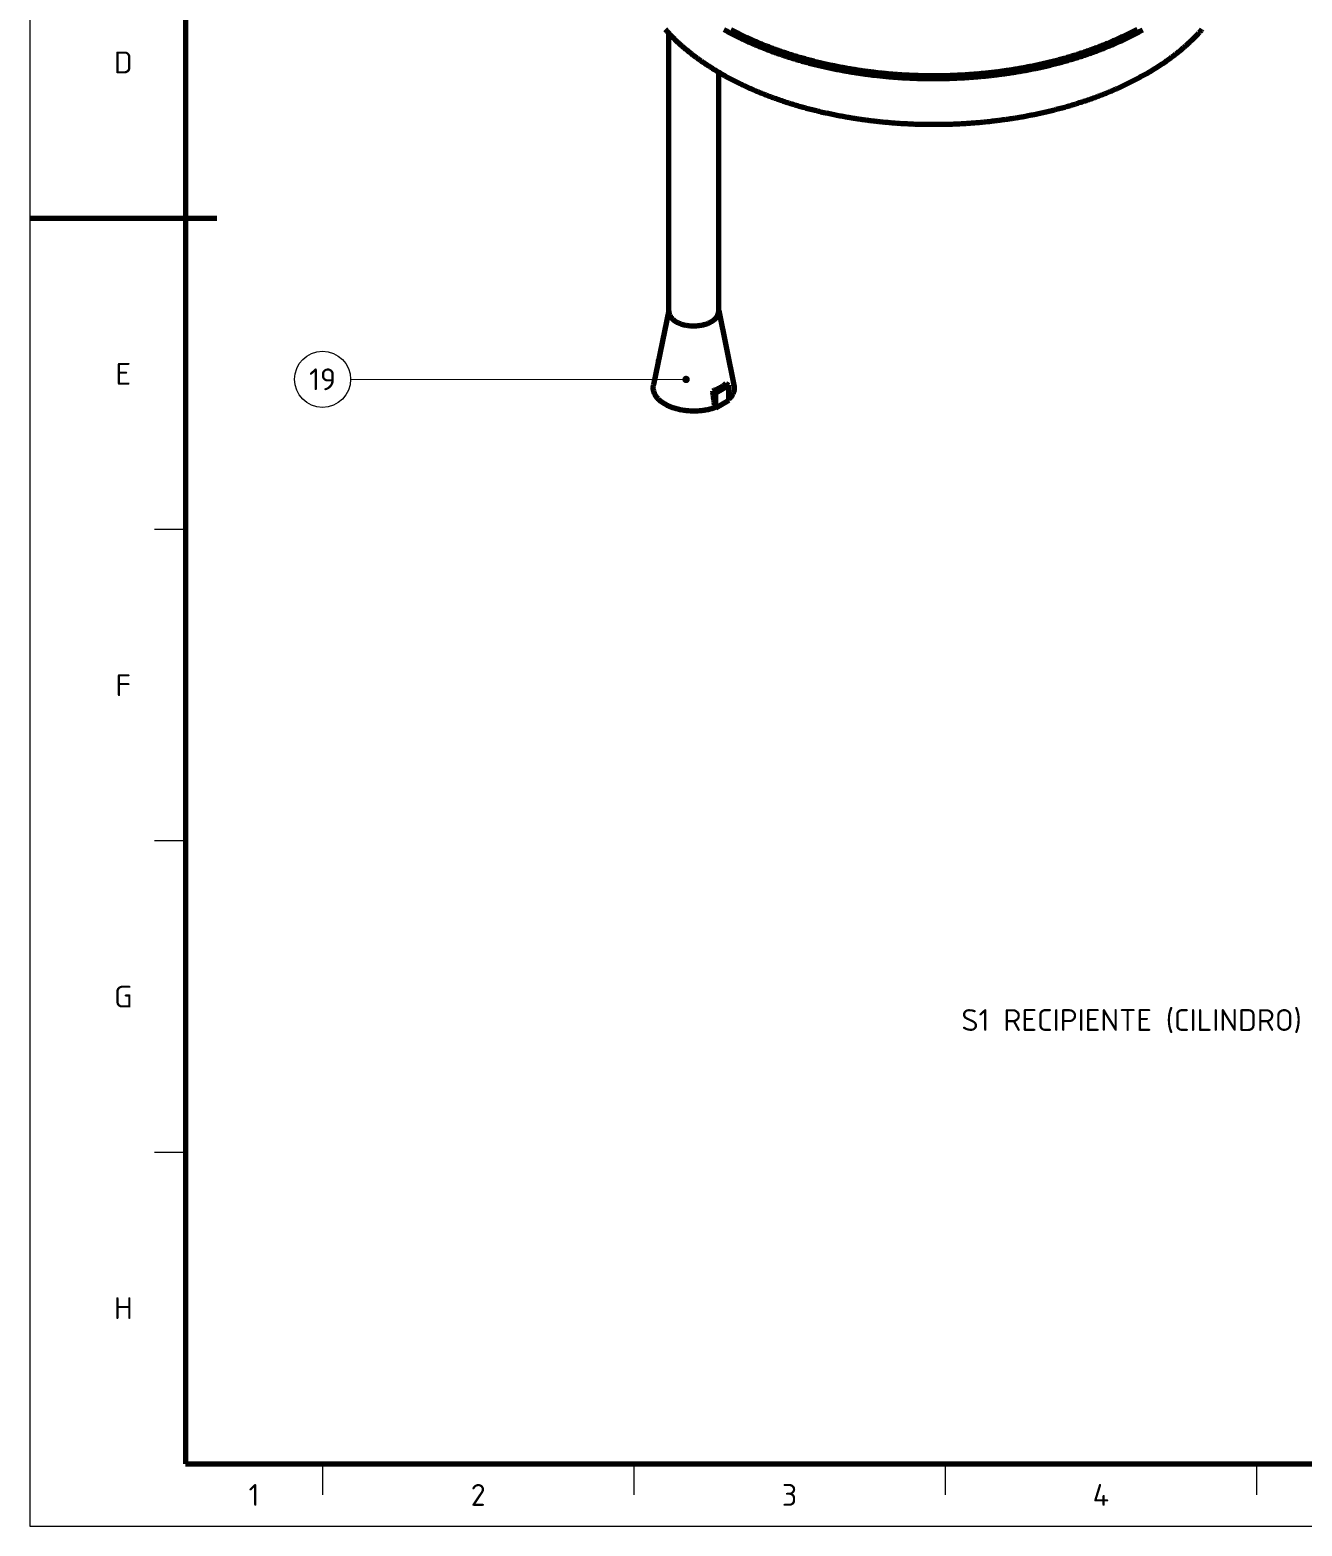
# Model space of a CAD drawing. Header units: millimetres. Extents: x 0 to 594, y 0 to 420.
# Drawn here: x 0 to 204.3, y 0 to 240.2 of the extents above; entities that cross this region are included whole.
import ezdxf
from ezdxf.enums import TextEntityAlignment as Align

# ---------------------------------------------------------------- set-up
doc = ezdxf.new("R2010")
doc.units = ezdxf.units.MM
for name, color, linetype, lineweight in [('01-VISIBLE', 7, 'CONTINUOUS', 70), ('06-TEXTO', 7, 'CONTINUOUS', 25), ('07-RECUADRO', 7, 'CONTINUOUS', 70), ('08-FINA', 5, 'CONTINUOUS', 18)]:
    doc.layers.add(name, color=color, linetype=linetype, lineweight=lineweight)
doc.styles.add('ISO3098', font='isocpeur.ttf')

msp = doc.modelspace()

# ---------------------------------------------------------------- hatches: boundary and pattern name
at = {"layer": '08-FINA'}
h = msp.add_hatch(color=7, dxfattribs=at)
h.dxf.hatch_style = 1
edge = h.paths.add_edge_path()
edge.add_arc((105.38, 184.1), 0.6, 0, 360)

# ---------------------------------------------------------------- linework, layer by layer
at = {"layer": '01-VISIBLE'}
for p, q in [((102.62, 195.01), (102.62, 239.67)), ((110.62, 195.01), (110.62, 233.42)), ((102.62, 195.15), (100.16, 183.21)), ((110.62, 195.15), (113.07, 183.21)), ((100.96, 187.26), (101, 187.28)), ((100.96, 187.26), (100.99, 187.24)), ((100.96, 187.09), (100.96, 187.26)), ((110.15, 181.95), (112.27, 183.17)), ((111.79, 183.45), (112.27, 183.17)), ((112.27, 180.72), (112.27, 183.17)), ((109.66, 182.23), (110.15, 181.95)), ((110.15, 179.5), (110.15, 181.95)), ((112.27, 180.72), (110.15, 179.5)), ((110.03, 179.57), (110.15, 179.5))]:
    msp.add_line(p, q, dxfattribs=at)
for points in [[(102, 240.34), (102.16, 240.16), (102.33, 239.98), (102.49, 239.81), (102.65, 239.63), (102.82, 239.45), (102.99, 239.28), (103.16, 239.11), (103.33, 238.94), (103.5, 238.77), (103.67, 238.6), (103.85, 238.43), (104.03, 238.27), (104.2, 238.11), (104.38, 237.94), (104.56, 237.78), (104.74, 237.62), (104.92, 237.46), (105.11, 237.31), (105.29, 237.15), (105.48, 237), (105.66, 236.84), (105.85, 236.69), (106.04, 236.54), (106.23, 236.39), (106.42, 236.24), (106.61, 236.1), (106.81, 235.95), (107, 235.81), (107.2, 235.66), (107.39, 235.52), (107.59, 235.38), (107.78, 235.24), (107.98, 235.1), (108.18, 234.97), (108.38, 234.83), (108.58, 234.7), (108.78, 234.56), (108.99, 234.43), (109.19, 234.3), (109.39, 234.17), (109.6, 234.04), (109.8, 233.91), (110.01, 233.79), (110.21, 233.66), (110.42, 233.54), (110.63, 233.42), (110.84, 233.29), (111.05, 233.17), (111.26, 233.05), (111.47, 232.93), (111.68, 232.82), (111.89, 232.7), (112.1, 232.59), (112.32, 232.47), (112.53, 232.36), (112.74, 232.25), (112.96, 232.14), (113.17, 232.03), (113.39, 231.92), (113.6, 231.81), (113.82, 231.7), (114.04, 231.6), (114.26, 231.49), (114.47, 231.39), (114.69, 231.28), (114.91, 231.18), (115.13, 231.08), (115.35, 230.98), (115.57, 230.88), (115.79, 230.79), (116.01, 230.69), (116.23, 230.59), (116.46, 230.5), (116.68, 230.4), (116.9, 230.31), (117.13, 230.22), (117.35, 230.13), (117.57, 230.04), (117.8, 229.95), (118.02, 229.86), (118.25, 229.77), (118.47, 229.69), (118.7, 229.6), (118.93, 229.51), (119.15, 229.43), (119.38, 229.35), (119.61, 229.27), (119.83, 229.19), (120.06, 229.1), (120.29, 229.03), (120.52, 228.95), (120.75, 228.87), (120.98, 228.79), (121.2, 228.72), (121.43, 228.64), (121.66, 228.57), (121.89, 228.49), (122.12, 228.42), (122.36, 228.35), (122.59, 228.28), (122.82, 228.21), (123.05, 228.14), (123.28, 228.07), (123.51, 228), (123.74, 227.94), (123.98, 227.87), (124.21, 227.81), (124.44, 227.74), (124.68, 227.68), (124.91, 227.62), (125.14, 227.56), (125.38, 227.5), (125.61, 227.44), (125.84, 227.38), (126.08, 227.32), (126.31, 227.26), (126.55, 227.2), (126.78, 227.15), (127.02, 227.09), (127.25, 227.04), (127.49, 226.98), (127.72, 226.93), (127.96, 226.88), (128.2, 226.83), (128.43, 226.78), (128.67, 226.73), (128.91, 226.68), (129.14, 226.63), (129.38, 226.58), (129.62, 226.54), (129.85, 226.49), (130.09, 226.44), (130.33, 226.4), (130.57, 226.36), (130.8, 226.31), (131.04, 226.27), (131.28, 226.23), (131.52, 226.19), (131.76, 226.15), (131.99, 226.11), (132.23, 226.07), (132.47, 226.03), (132.71, 226), (132.95, 225.96), (133.19, 225.92), (133.43, 225.89), (133.66, 225.85), (133.9, 225.82), (134.14, 225.79), (134.38, 225.76), (134.62, 225.73), (134.86, 225.7), (135.1, 225.67), (135.34, 225.64), (135.58, 225.61), (135.82, 225.58), (136.06, 225.55), (136.3, 225.53), (136.54, 225.5), (136.78, 225.48), (137.02, 225.45), (137.26, 225.43), (137.5, 225.41), (137.74, 225.39), (137.98, 225.36), (138.23, 225.34), (138.47, 225.32), (138.71, 225.31), (138.95, 225.29), (139.19, 225.27), (139.43, 225.25), (139.67, 225.24), (139.91, 225.22), (140.15, 225.21), (140.39, 225.19), (140.63, 225.18), (140.88, 225.17), (141.12, 225.15), (141.36, 225.14), (141.6, 225.13), (141.84, 225.12), (142.08, 225.11), (142.32, 225.1), (142.57, 225.1), (142.81, 225.09), (143.05, 225.08), (143.29, 225.08), (143.53, 225.07), (143.77, 225.07), (144.01, 225.06), (144.26, 225.06), (144.5, 225.06), (144.74, 225.06), (144.98, 225.06), (145.22, 225.06), (145.46, 225.06), (145.7, 225.06), (145.95, 225.06), (146.19, 225.06), (146.43, 225.07), (146.67, 225.07), (146.91, 225.07), (147.15, 225.08), (147.4, 225.09), (147.64, 225.09), (147.88, 225.1), (148.12, 225.11), (148.36, 225.12), (148.6, 225.13), (148.84, 225.14), (149.08, 225.15), (149.33, 225.16), (149.57, 225.17), (149.81, 225.19), (150.05, 225.2), (150.29, 225.21), (150.53, 225.23), (150.77, 225.24), (151.01, 225.26), (151.25, 225.28), (151.5, 225.3), (151.74, 225.32), (151.98, 225.34), (152.22, 225.36), (152.46, 225.38), (152.7, 225.4), (152.94, 225.42), (153.18, 225.44), (153.42, 225.47), (153.66, 225.49), (153.9, 225.52), (154.14, 225.54), (154.38, 225.57), (154.62, 225.6), (154.86, 225.62), (155.1, 225.65), (155.34, 225.68), (155.58, 225.71), (155.82, 225.74), (156.06, 225.77), (156.3, 225.81), (156.54, 225.84), (156.78, 225.87), (157.02, 225.91), (157.26, 225.94), (157.49, 225.98), (157.73, 226.02), (157.97, 226.05), (158.21, 226.09), (158.45, 226.13), (158.69, 226.17), (158.92, 226.21), (159.16, 226.25), (159.4, 226.29), (159.64, 226.34), (159.88, 226.38), (160.11, 226.42), (160.35, 226.47), (160.59, 226.51), (160.82, 226.56), (161.06, 226.61), (161.3, 226.66), (161.53, 226.71), (161.77, 226.75), (162.01, 226.8), (162.24, 226.86), (162.48, 226.91), (162.72, 226.96), (162.95, 227.01), (163.19, 227.07), (163.42, 227.12), (163.66, 227.18), (163.89, 227.23), (164.13, 227.29), (164.36, 227.35), (164.59, 227.41), (164.83, 227.47), (165.06, 227.53), (165.3, 227.59), (165.53, 227.65), (165.76, 227.72), (166, 227.78), (166.23, 227.84), (166.46, 227.91), (166.69, 227.98), (166.93, 228.04), (167.16, 228.11), (167.39, 228.18), (167.62, 228.25), (167.85, 228.32), (168.08, 228.39), (168.31, 228.46), (168.54, 228.54), (168.77, 228.61), (169, 228.68), (169.23, 228.76), (169.46, 228.84), (169.69, 228.91), (169.92, 228.99), (170.15, 229.07), (170.37, 229.15), (170.6, 229.23), (170.83, 229.31), (171.06, 229.39), (171.28, 229.48), (171.51, 229.56), (171.74, 229.65), (171.96, 229.73), (172.19, 229.82), (172.41, 229.91), (172.64, 230), (172.86, 230.09), (173.08, 230.18), (173.31, 230.27), (173.53, 230.36), (173.75, 230.46), (173.98, 230.55), (174.2, 230.65), (174.42, 230.74), (174.64, 230.84), (174.86, 230.94), (175.08, 231.04), (175.3, 231.14), (175.52, 231.24), (175.74, 231.34), (175.96, 231.45), (176.17, 231.55), (176.39, 231.66), (176.61, 231.76), (176.82, 231.87), (177.04, 231.98), (177.26, 232.09), (177.47, 232.2), (177.69, 232.31), (177.9, 232.42), (178.11, 232.54), (178.32, 232.65), (178.54, 232.77), (178.75, 232.88), (178.96, 233), (179.17, 233.12), (179.38, 233.24)], [(111.47, 240.28), (111.68, 240.17), (111.89, 240.05), (112.1, 239.93), (112.32, 239.82), (112.53, 239.71), (112.74, 239.59), (112.96, 239.48), (113.17, 239.37), (113.39, 239.27), (113.6, 239.16), (113.82, 239.05), (114.04, 238.94), (114.26, 238.84), (114.47, 238.74), (114.69, 238.63), (114.91, 238.53), (115.13, 238.43), (115.35, 238.33), (115.57, 238.23), (115.79, 238.13), (116.01, 238.04), (116.23, 237.94), (116.46, 237.85), (116.68, 237.75), (116.9, 237.66), (117.13, 237.57), (117.35, 237.48), (117.57, 237.39), (117.8, 237.3), (118.02, 237.21), (118.25, 237.12), (118.47, 237.03), (118.7, 236.95), (118.93, 236.86), (119.15, 236.78), (119.38, 236.7), (119.61, 236.61), (119.83, 236.53), (120.06, 236.45), (120.29, 236.37), (120.52, 236.3), (120.75, 236.22), (120.98, 236.14), (121.2, 236.07), (121.43, 235.99), (121.66, 235.92), (121.89, 235.84), (122.12, 235.77), (122.36, 235.7), (122.59, 235.63), (122.82, 235.56), (123.05, 235.49), (123.28, 235.42), (123.51, 235.35), (123.74, 235.29), (123.98, 235.22), (124.21, 235.16), (124.44, 235.09), (124.68, 235.03), (124.91, 234.97), (125.14, 234.9), (125.38, 234.84), (125.61, 234.78), (125.84, 234.72), (126.08, 234.67), (126.31, 234.61), (126.55, 234.55), (126.78, 234.5), (127.02, 234.44), (127.25, 234.39), (127.49, 234.33), (127.72, 234.28), (127.96, 234.23), (128.2, 234.18), (128.43, 234.13), (128.67, 234.08), (128.91, 234.03), (129.14, 233.98), (129.38, 233.93), (129.62, 233.88), (129.85, 233.84), (130.09, 233.79), (130.33, 233.75), (130.57, 233.7), (130.8, 233.66), (131.04, 233.62), (131.28, 233.58), (131.52, 233.54), (131.76, 233.5), (131.99, 233.46), (132.23, 233.42), (132.47, 233.38), (132.71, 233.34), (132.95, 233.31), (133.19, 233.27), (133.43, 233.24), (133.66, 233.2), (133.9, 233.17), (134.14, 233.14), (134.38, 233.11), (134.62, 233.07), (134.86, 233.04), (135.1, 233.01), (135.34, 232.98), (135.58, 232.96), (135.82, 232.93), (136.06, 232.9), (136.3, 232.88), (136.54, 232.85), (136.78, 232.83), (137.02, 232.8), (137.26, 232.78), (137.5, 232.76), (137.74, 232.73), (137.98, 232.71), (138.23, 232.69), (138.47, 232.67), (138.71, 232.65), (138.95, 232.64), (139.19, 232.62), (139.43, 232.6), (139.67, 232.58), (139.91, 232.57), (140.15, 232.55), (140.39, 232.54), (140.63, 232.53), (140.88, 232.51), (141.12, 232.5), (141.36, 232.49), (141.6, 232.48), (141.84, 232.47), (142.08, 232.46), (142.32, 232.45), (142.57, 232.44), (142.81, 232.44), (143.05, 232.43), (143.29, 232.43), (143.53, 232.42), (143.77, 232.42), (144.01, 232.41), (144.26, 232.41), (144.5, 232.41), (144.74, 232.41), (144.98, 232.4), (145.22, 232.4), (145.46, 232.4), (145.7, 232.41), (145.95, 232.41), (146.19, 232.41), (146.43, 232.41), (146.67, 232.42), (146.91, 232.42), (147.15, 232.43), (147.4, 232.43), (147.64, 232.44), (147.88, 232.45), (148.12, 232.46), (148.36, 232.47), (148.6, 232.48), (148.84, 232.49), (149.08, 232.5), (149.33, 232.51), (149.57, 232.52), (149.81, 232.53), (150.05, 232.55), (150.29, 232.56), (150.53, 232.58), (150.77, 232.59), (151.01, 232.61), (151.25, 232.63), (151.5, 232.65), (151.74, 232.66), (151.98, 232.68), (152.22, 232.7), (152.46, 232.72), (152.7, 232.75), (152.94, 232.77), (153.18, 232.79), (153.42, 232.82), (153.66, 232.84), (153.9, 232.86), (154.14, 232.89), (154.38, 232.92), (154.62, 232.94), (154.86, 232.97), (155.1, 233), (155.34, 233.03), (155.58, 233.06), (155.82, 233.09), (156.06, 233.12), (156.3, 233.16), (156.54, 233.19), (156.78, 233.22), (157.02, 233.26), (157.26, 233.29), (157.49, 233.33), (157.73, 233.36), (157.97, 233.4), (158.21, 233.44), (158.45, 233.48), (158.69, 233.52), (158.92, 233.56), (159.16, 233.6), (159.4, 233.64), (159.64, 233.69), (159.88, 233.73), (160.11, 233.77), (160.35, 233.82), (160.59, 233.86), (160.82, 233.91), (161.06, 233.96), (161.3, 234), (161.53, 234.05), (161.77, 234.1), (162.01, 234.15), (162.24, 234.2), (162.48, 234.26), (162.72, 234.31), (162.95, 234.36), (163.19, 234.42), (163.42, 234.47), (163.66, 234.53), (163.89, 234.58), (164.13, 234.64), (164.36, 234.7), (164.59, 234.76), (164.83, 234.82), (165.06, 234.88), (165.3, 234.94), (165.53, 235), (165.76, 235.06), (166, 235.13), (166.23, 235.19), (166.46, 235.26), (166.69, 235.32), (166.93, 235.39), (167.16, 235.46), (167.39, 235.53), (167.62, 235.6), (167.85, 235.67), (168.08, 235.74), (168.31, 235.81), (168.54, 235.88), (168.77, 235.96), (169, 236.03), (169.23, 236.11), (169.46, 236.18), (169.69, 236.26), (169.92, 236.34), (170.15, 236.42), (170.37, 236.5), (170.6, 236.58), (170.83, 236.66), (171.06, 236.74), (171.28, 236.83), (171.51, 236.91), (171.74, 237), (171.96, 237.08), (172.19, 237.17), (172.41, 237.26), (172.64, 237.35), (172.86, 237.44), (173.08, 237.53), (173.31, 237.62), (173.53, 237.71), (173.75, 237.8), (173.98, 237.9), (174.2, 237.99), (174.42, 238.09), (174.64, 238.19), (174.86, 238.29), (175.08, 238.39), (175.3, 238.49), (175.52, 238.59), (175.74, 238.69), (175.96, 238.79), (176.17, 238.9), (176.39, 239), (176.61, 239.11), (176.82, 239.22), (177.04, 239.33), (177.26, 239.44), (177.47, 239.55), (177.69, 239.66), (177.9, 239.77), (178.11, 239.88), (178.32, 240), (178.54, 240.11), (178.75, 240.23)], [(177.81, 240.31), (177.6, 240.2), (177.39, 240.09), (177.18, 239.98), (176.97, 239.87), (176.76, 239.76), (176.55, 239.65), (176.33, 239.54), (176.12, 239.44), (175.91, 239.33), (175.69, 239.23), (175.48, 239.13), (175.26, 239.03), (175.05, 238.93), (174.83, 238.83), (174.62, 238.73), (174.4, 238.63), (174.18, 238.53), (173.97, 238.44), (173.75, 238.34), (173.53, 238.25), (173.31, 238.15), (173.09, 238.06), (172.87, 237.97), (172.65, 237.88), (172.43, 237.79), (172.21, 237.7), (171.99, 237.61), (171.77, 237.53), (171.55, 237.44), (171.32, 237.36), (171.1, 237.27), (170.88, 237.19), (170.66, 237.11), (170.43, 237.03), (170.21, 236.95), (169.98, 236.87), (169.76, 236.79), (169.53, 236.71), (169.31, 236.63), (169.08, 236.56), (168.86, 236.48), (168.63, 236.41), (168.41, 236.34), (168.18, 236.26), (167.95, 236.19), (167.73, 236.12), (167.5, 236.05), (167.27, 235.98), (167.04, 235.91), (166.82, 235.84), (166.59, 235.78), (166.36, 235.71), (166.13, 235.65), (165.9, 235.58), (165.67, 235.52), (165.44, 235.46), (165.21, 235.39), (164.98, 235.33), (164.75, 235.27), (164.52, 235.21), (164.29, 235.15), (164.06, 235.1), (163.83, 235.04), (163.6, 234.98), (163.37, 234.93), (163.14, 234.87), (162.91, 234.82), (162.68, 234.76), (162.44, 234.71), (162.21, 234.66), (161.98, 234.61), (161.75, 234.56), (161.51, 234.51), (161.28, 234.46), (161.05, 234.41), (160.82, 234.37), (160.58, 234.32), (160.35, 234.27), (160.12, 234.23), (159.88, 234.18), (159.65, 234.14), (159.41, 234.1), (159.18, 234.06), (158.95, 234.01), (158.71, 233.97), (158.48, 233.93), (158.24, 233.9), (158.01, 233.86), (157.77, 233.82), (157.54, 233.78), (157.3, 233.75), (157.07, 233.71), (156.83, 233.68), (156.6, 233.64), (156.36, 233.61), (156.13, 233.58), (155.89, 233.54), (155.65, 233.51), (155.42, 233.48), (155.18, 233.45), (154.95, 233.42), (154.71, 233.4), (154.47, 233.37), (154.24, 233.34), (154, 233.32), (153.77, 233.29), (153.53, 233.27), (153.29, 233.24), (153.06, 233.22), (152.82, 233.2), (152.58, 233.17), (152.35, 233.15), (152.11, 233.13), (151.87, 233.11), (151.63, 233.09), (151.4, 233.07), (151.16, 233.06), (150.92, 233.04), (150.69, 233.02), (150.45, 233.01), (150.21, 232.99), (149.97, 232.98), (149.74, 232.96), (149.5, 232.95), (149.26, 232.94), (149.02, 232.93), (148.79, 232.92), (148.55, 232.91), (148.31, 232.9), (148.07, 232.89), (147.84, 232.88), (147.6, 232.87), (147.36, 232.87), (147.12, 232.86), (146.89, 232.86), (146.65, 232.85), (146.41, 232.85), (146.17, 232.84), (145.93, 232.84), (145.7, 232.84), (145.46, 232.84), (145.22, 232.84), (144.98, 232.84), (144.75, 232.84), (144.51, 232.84), (144.27, 232.84), (144.03, 232.85), (143.79, 232.85), (143.56, 232.85), (143.32, 232.86), (143.08, 232.86), (142.84, 232.87), (142.61, 232.88), (142.37, 232.88), (142.13, 232.89), (141.89, 232.9), (141.65, 232.91), (141.42, 232.92), (141.18, 232.93), (140.94, 232.95), (140.7, 232.96), (140.47, 232.97), (140.23, 232.98), (139.99, 233), (139.76, 233.01), (139.52, 233.03), (139.28, 233.05), (139.04, 233.06), (138.81, 233.08), (138.57, 233.1), (138.33, 233.12), (138.1, 233.14), (137.86, 233.16), (137.62, 233.18), (137.39, 233.21), (137.15, 233.23), (136.91, 233.25), (136.68, 233.28), (136.44, 233.3), (136.2, 233.33), (135.97, 233.35), (135.73, 233.38), (135.49, 233.41), (135.26, 233.44), (135.02, 233.47), (134.79, 233.5), (134.55, 233.53), (134.31, 233.56), (134.08, 233.59), (133.84, 233.62), (133.61, 233.66), (133.37, 233.69), (133.14, 233.73), (132.9, 233.76), (132.67, 233.8), (132.43, 233.84), (132.2, 233.87), (131.96, 233.91), (131.73, 233.95), (131.49, 233.99), (131.26, 234.03), (131.03, 234.07), (130.79, 234.12), (130.56, 234.16), (130.32, 234.2), (130.09, 234.25), (129.86, 234.29), (129.62, 234.34), (129.39, 234.39), (129.16, 234.43), (128.92, 234.48), (128.69, 234.53), (128.46, 234.58), (128.23, 234.63), (127.99, 234.68), (127.76, 234.74), (127.53, 234.79), (127.3, 234.84), (127.07, 234.9), (126.84, 234.95), (126.61, 235.01), (126.37, 235.06), (126.14, 235.12), (125.91, 235.18), (125.68, 235.24), (125.45, 235.3), (125.22, 235.36), (124.99, 235.42), (124.76, 235.48), (124.53, 235.55), (124.31, 235.61), (124.08, 235.68), (123.85, 235.74), (123.62, 235.81), (123.39, 235.87), (123.16, 235.94), (122.94, 236.01), (122.71, 236.08), (122.48, 236.15), (122.25, 236.22), (122.03, 236.29), (121.8, 236.37), (121.58, 236.44), (121.35, 236.52), (121.12, 236.59), (120.9, 236.67), (120.67, 236.75), (120.45, 236.82), (120.23, 236.9), (120, 236.98), (119.78, 237.06), (119.55, 237.14), (119.33, 237.23), (119.11, 237.31), (118.89, 237.4), (118.66, 237.48), (118.44, 237.57), (118.22, 237.65), (118, 237.74), (117.78, 237.83), (117.56, 237.92), (117.34, 238.01), (117.12, 238.1), (116.9, 238.19), (116.68, 238.29), (116.46, 238.38), (116.25, 238.48), (116.03, 238.57), (115.81, 238.67), (115.6, 238.77), (115.38, 238.87), (115.16, 238.97), (114.95, 239.07), (114.73, 239.17), (114.52, 239.28), (114.31, 239.38), (114.09, 239.49), (113.88, 239.59), (113.67, 239.7), (113.46, 239.81), (113.25, 239.92), (113.03, 240.03), (112.82, 240.14), (112.61, 240.25)], [(179.38, 233.24), (179.55, 233.34), (179.72, 233.44), (179.9, 233.54), (180.07, 233.65), (180.24, 233.75), (180.41, 233.86), (180.58, 233.96), (180.75, 234.07), (180.92, 234.17), (181.09, 234.28), (181.26, 234.39), (181.43, 234.5), (181.6, 234.61), (181.76, 234.72), (181.93, 234.83), (182.1, 234.95), (182.26, 235.06), (182.43, 235.17), (182.59, 235.29), (182.75, 235.4), (182.92, 235.52), (183.08, 235.64), (183.24, 235.76), (183.4, 235.88), (183.56, 236), (183.72, 236.12), (183.88, 236.24), (184.04, 236.36), (184.2, 236.49), (184.35, 236.61), (184.51, 236.74), (184.67, 236.86), (184.82, 236.99), (184.98, 237.12), (185.13, 237.25), (185.28, 237.38), (185.43, 237.51), (185.59, 237.64), (185.74, 237.77), (185.89, 237.91), (186.03, 238.04), (186.18, 238.18), (186.33, 238.31), (186.47, 238.45), (186.62, 238.59), (186.76, 238.73), (186.91, 238.87), (187.05, 239.01), (187.19, 239.15), (187.33, 239.29), (187.47, 239.44), (187.61, 239.58), (187.75, 239.73), (187.88, 239.88), (188.02, 240.02), (188.15, 240.17), (188.29, 240.32)], [(102.62, 195.01), (102.63, 194.81), (102.68, 194.61), (102.75, 194.42), (102.85, 194.24), (102.97, 194.07), (103.1, 193.91), (103.24, 193.77), (103.4, 193.64), (103.57, 193.52), (103.74, 193.41), (103.92, 193.31), (104.1, 193.22), (104.29, 193.13), (104.48, 193.06), (104.67, 192.99), (104.87, 192.93), (105.07, 192.88), (105.27, 192.84), (105.47, 192.8), (105.67, 192.77), (105.87, 192.74), (106.08, 192.72), (106.28, 192.71), (106.49, 192.7), (106.69, 192.7), (106.89, 192.71), (107.1, 192.72), (107.3, 192.74), (107.51, 192.76), (107.71, 192.79), (107.91, 192.83), (108.11, 192.87), (108.31, 192.92), (108.51, 192.98), (108.7, 193.04), (108.89, 193.11), (109.08, 193.19), (109.27, 193.28), (109.45, 193.38)], [(109.45, 193.38), (109.62, 193.49), (109.8, 193.61), (109.96, 193.74), (110.11, 193.89), (110.25, 194.05), (110.37, 194.22), (110.47, 194.4), (110.55, 194.6), (110.6, 194.8), (110.62, 195.01)], [(110.03, 179.57), (109.84, 179.5), (109.64, 179.44), (109.45, 179.39), (109.26, 179.33), (109.06, 179.29), (108.86, 179.24), (108.66, 179.2), (108.47, 179.17), (108.27, 179.13), (108.07, 179.11), (107.87, 179.08), (107.67, 179.06), (107.46, 179.04), (107.26, 179.03), (107.06, 179.02), (106.86, 179.01), (106.66, 179.01), (106.46, 179.01), (106.25, 179.02), (106.05, 179.03), (105.85, 179.04), (105.65, 179.05), (105.45, 179.07), (105.25, 179.1), (105.05, 179.12), (104.85, 179.15), (104.65, 179.19), (104.45, 179.23), (104.25, 179.27), (104.06, 179.32), (103.86, 179.37), (103.67, 179.42), (103.47, 179.48), (103.28, 179.54), (103.09, 179.61), (102.9, 179.68), (102.72, 179.76), (102.53, 179.84), (102.35, 179.93), (102.17, 180.03), (102, 180.13), (101.82, 180.23), (101.65, 180.34), (101.49, 180.46), (101.33, 180.58), (101.18, 180.71), (101.03, 180.85), (100.89, 180.99), (100.75, 181.14), (100.63, 181.3), (100.52, 181.47), (100.41, 181.64), (100.32, 181.83), (100.25, 182.01), (100.19, 182.21), (100.15, 182.4), (100.12, 182.6), (100.12, 182.81), (100.13, 183.01), (100.16, 183.21)], [(111.79, 183.45), (111.63, 183.31), (111.48, 183.18), (111.31, 183.06), (111.14, 182.94), (110.97, 182.83), (110.79, 182.73), (110.61, 182.63), (110.43, 182.54), (110.24, 182.45), (110.05, 182.37), (109.86, 182.3), (109.66, 182.23)], [(113.07, 183.21), (113.1, 183), (113.12, 182.79), (113.11, 182.58), (113.08, 182.37), (113.03, 182.16), (112.97, 181.96), (112.88, 181.77), (112.79, 181.58), (112.67, 181.4), (112.55, 181.23), (112.42, 181.07), (112.27, 180.92)], [(110.03, 179.57), (110, 179.77), (109.97, 179.98), (109.94, 180.18), (109.92, 180.39), (109.89, 180.59), (109.86, 180.8), (109.83, 181), (109.8, 181.21), (109.78, 181.41), (109.75, 181.62), (109.72, 181.82), (109.69, 182.03), (109.66, 182.23)]]:
    msp.add_lwpolyline(points, dxfattribs=at)
at = {"layer": '07-RECUADRO'}
msp.add_line((0, 210), (30, 210), dxfattribs=at)
msp.add_lwpolyline([(25, 10), (584, 10), (584, 410), (25, 410)], close=True, dxfattribs=at)
at = {"layer": '08-FINA'}
for p, q in [((51.5, 184.12), (105.38, 184.1)), ((25, 160), (20, 160)), ((25, 110), (20, 110)), ((25, 60), (20, 60)), ((47, 10), (47, 5)), ((97, 10), (97, 5)), ((147, 10), (147, 5)), ((197, 10), (197, 5))]:
    msp.add_line(p, q, dxfattribs=at)
msp.add_lwpolyline([(0, 0), (594, 0), (594, 420), (0, 420)], close=True, dxfattribs=at)
msp.add_circle((47, 184.12), 4.5, dxfattribs=at)

# ---------------------------------------------------------------- texts
at = {"layer": '06-TEXTO', "style": 'ISO3098'}
for s, p in [('D', (15, 235)), ('E', (15, 185)), ('19', (47, 184.12)), ('F', (15, 135)), ('G', (15, 85)), ('S1 RECIPIENTE (CILINDRO)', (176.93, 81.25)), ('H', (15, 35)), ('1', (36, 5)), ('2', (72, 5)), ('3', (122, 5)), ('4', (172, 5))]:
    msp.add_text(s, height=3.5, dxfattribs=at).set_placement(p, align=Align.MIDDLE_CENTER)

doc.saveas('drawing.dxf')
